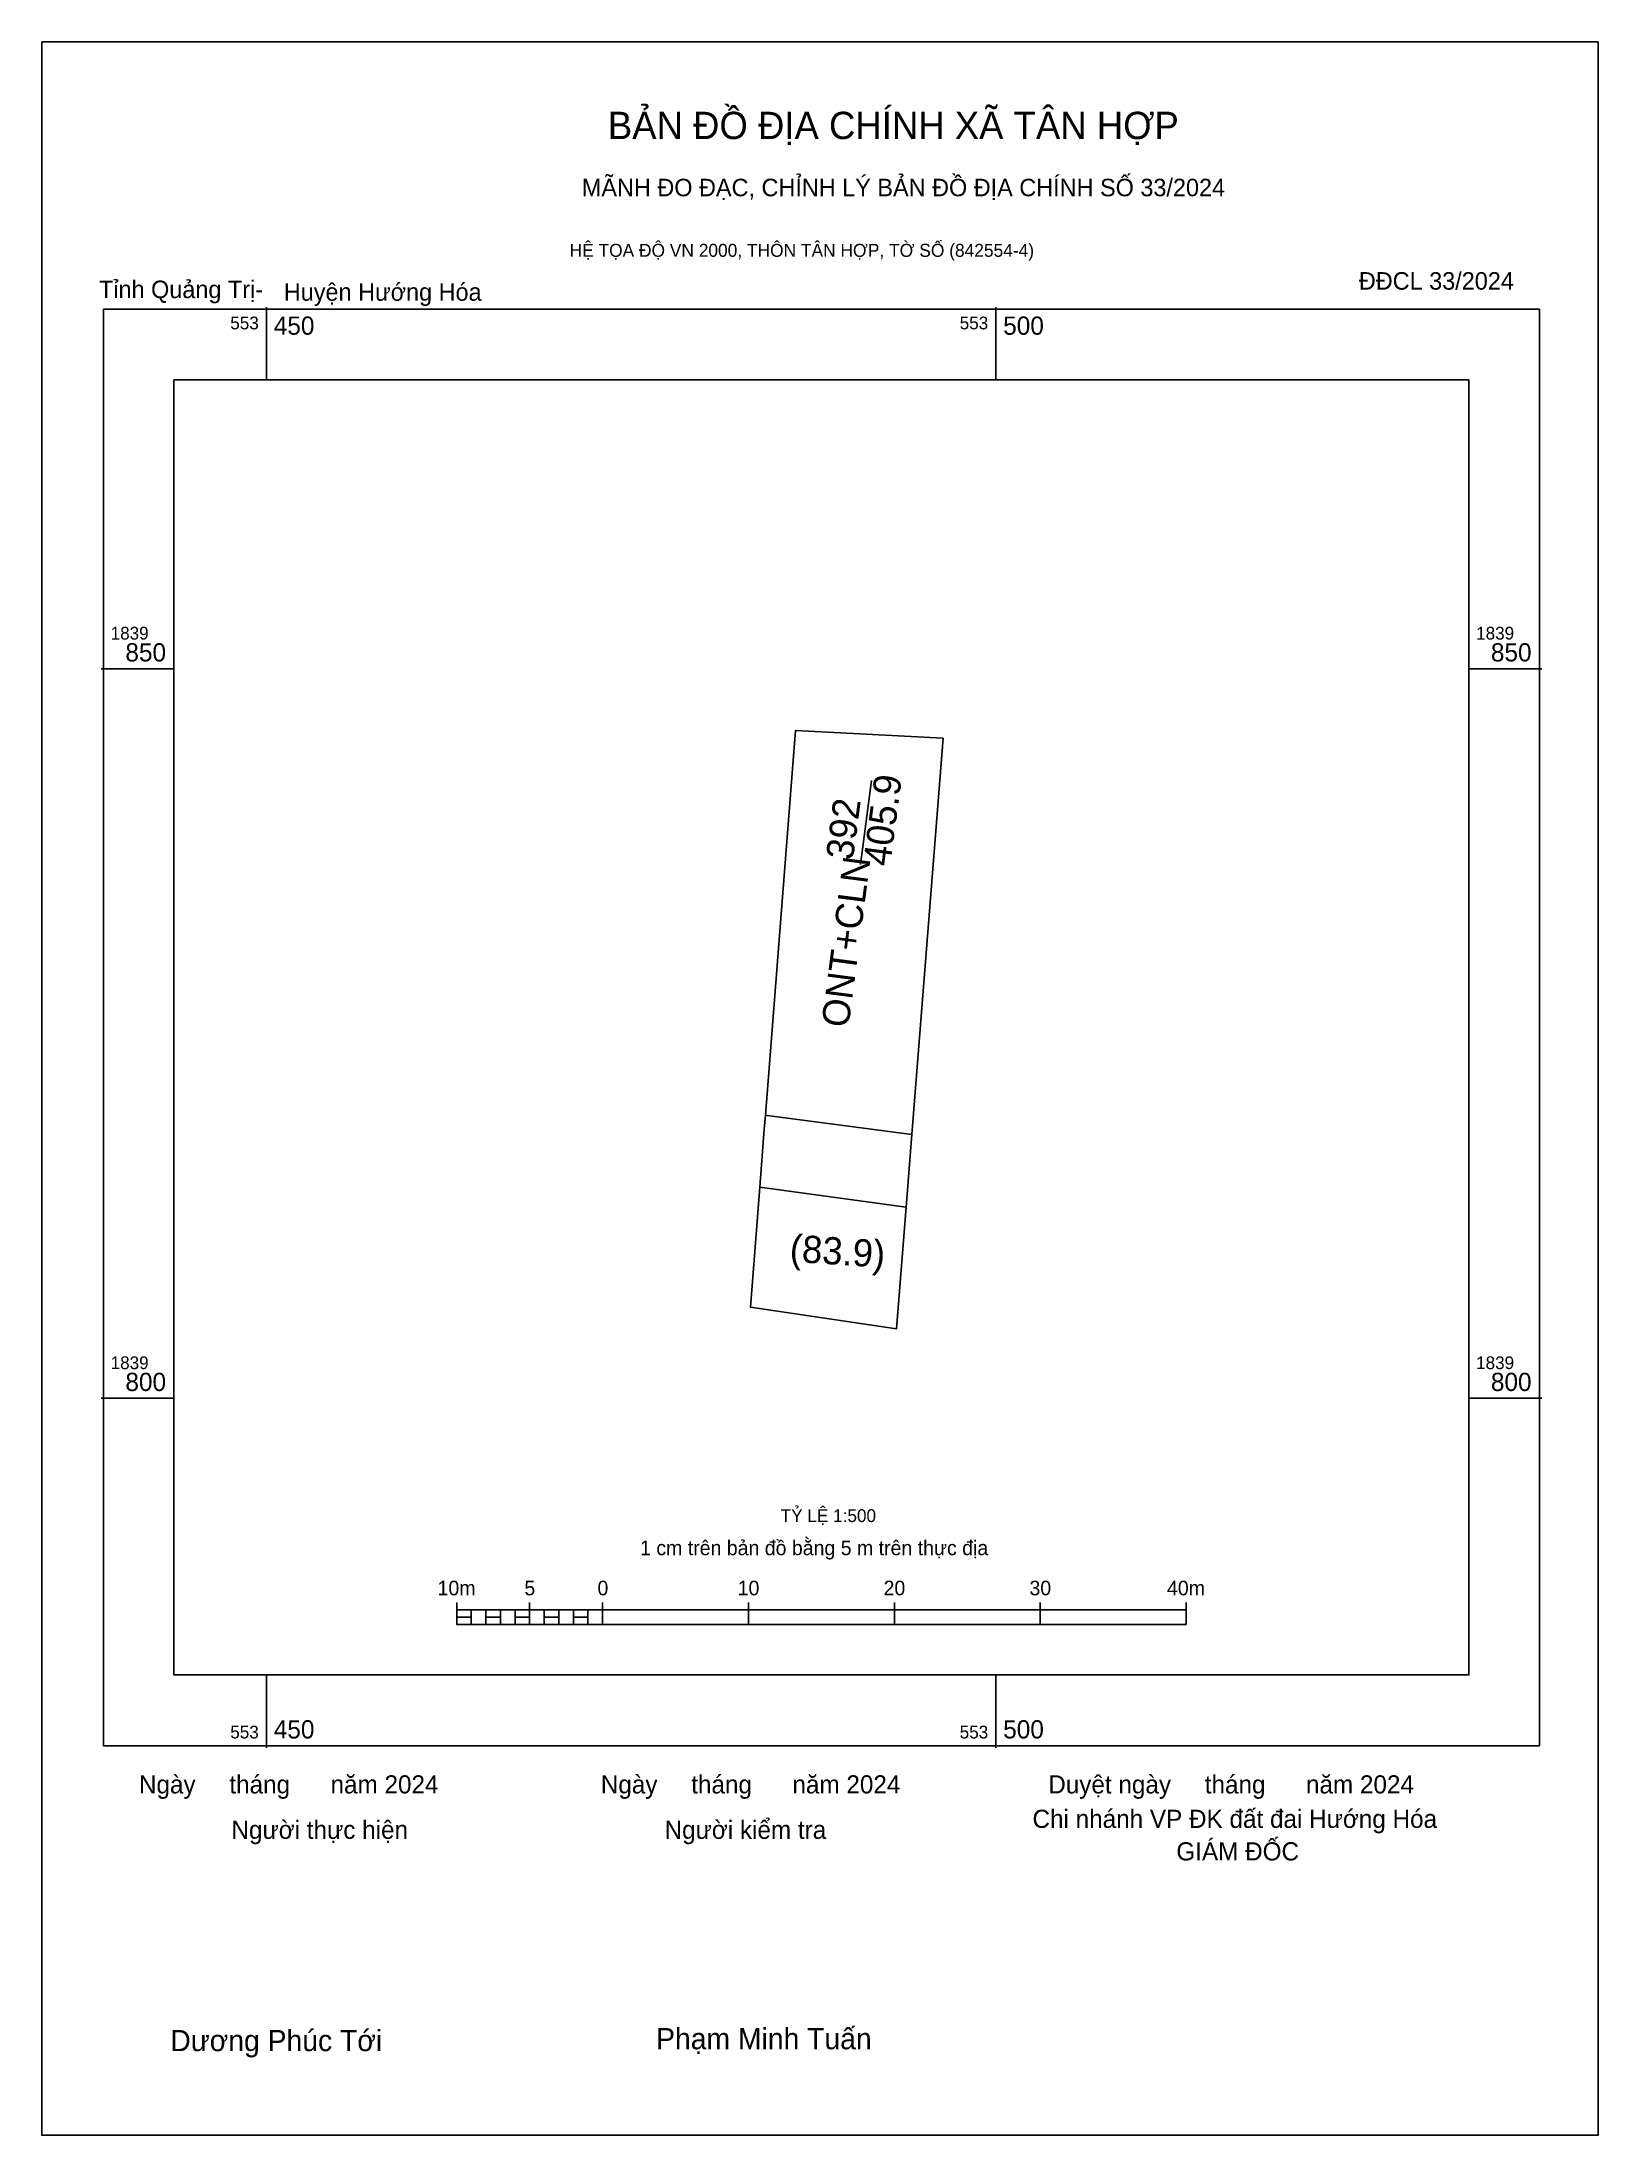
# Model space of a CAD drawing. Extents: x 553435 to 553541, y 1839750 to 1839893.
import ezdxf

# ---------------------------------------------------------------- set-up
doc = ezdxf.new("R2010")
doc.units = 0
for name, color, linetype in [('Level 10', 7, 'Continuous'), ('Level 13', 7, 'Continuous'), ('Level 15', 7, 'Continuous'), ('Level 50', 7, 'Continuous'), ('Level 6', 7, 'Continuous'), ('Level 62', 7, 'Continuous'), ('Level 63', 7, 'Continuous'), ('Level 9', 7, 'Continuous')]:
    doc.layers.add(name, color=color, linetype=linetype)

msp = doc.modelspace()

# ---------------------------------------------------------------- linework, layer by layer
at = {"layer": 'Level 10'}
msp.add_lwpolyline([(553496.38, 1839845.25), (553494.24, 1839818.07), (553484.33, 1839819.39), (553484.2, 1839819.41), (553486.27, 1839845.77)], close=True, dxfattribs=at)
for points in [[(553484.12, 1839818.45), (553484.2, 1839819.41)], [(553484.12, 1839818.45), (553483.81, 1839814.46), (553483.17, 1839806.24), (553493.19, 1839804.77), (553493.85, 1839813.09), (553494.24, 1839818.07)]]:
    msp.add_lwpolyline(points, dxfattribs=at)
at = {"layer": 'Level 13'}
msp.add_line((553490.72, 1839836.59), (553491.48, 1839842.34), dxfattribs=at)
at = {"layer": 'Level 15'}
msp.add_lwpolyline([(553434.6, 1839892.96), (553541.28, 1839892.96), (553541.28, 1839749.5), (553434.6, 1839749.5)], close=True, dxfattribs=at)
at = {"layer": 'Level 50'}
msp.add_line((553493.85, 1839813.09), (553483.81, 1839814.46), dxfattribs=at)
at = {"layer": 'Level 62'}
msp.add_lwpolyline([(553443.66, 1839869.79), (553532.42, 1839869.79), (553532.42, 1839781.04), (553443.66, 1839781.04)], close=True, dxfattribs=at)
at = {"layer": 'Level 63'}
for p, q in [((553450, 1839874.79), (553450, 1839869.79)), ((553500, 1839874.79), (553500, 1839869.79)), ((553438.66, 1839850), (553443.66, 1839850)), ((553532.42, 1839850), (553537.42, 1839850)), ((553438.66, 1839800), (553443.66, 1839800)), ((553532.42, 1839800), (553537.42, 1839800)), ((553463.04, 1839786), (553463.04, 1839784.5)), ((553463.04, 1839785.5), (553513.04, 1839785.5)), ((553464.04, 1839785.5), (553464.04, 1839784.5)), ((553465.04, 1839785.5), (553465.04, 1839784.5)), ((553466.04, 1839785.5), (553466.04, 1839784.5)), ((553467.04, 1839785.5), (553467.04, 1839784.5)), ((553468.04, 1839786), (553468.04, 1839784.5)), ((553468.04, 1839785.5), (553468.04, 1839784.5)), ((553469.04, 1839785.5), (553469.04, 1839784.5)), ((553470.04, 1839785.5), (553470.04, 1839784.5)), ((553471.04, 1839785.5), (553471.04, 1839784.5)), ((553472.04, 1839785.5), (553472.04, 1839784.5)), ((553473.04, 1839786), (553473.04, 1839784.5)), ((553473.04, 1839785.5), (553473.04, 1839784.5)), ((553483.04, 1839786), (553483.04, 1839784.5)), ((553493.04, 1839786), (553493.04, 1839784.5)), ((553503.04, 1839786), (553503.04, 1839784.5)), ((553513.04, 1839786), (553513.04, 1839784.5)), ((553463.04, 1839784.5), (553513.04, 1839784.5)), ((553450, 1839781.04), (553450, 1839776.04)), ((553500, 1839781.04), (553500, 1839776.04))]:
    msp.add_line(p, q, dxfattribs=at)
for points in [[(553438.82, 1839874.64), (553537.26, 1839874.64), (553537.26, 1839776.19), (553438.82, 1839776.19)], [(553463.04, 1839785), (553464.04, 1839785), (553464.04, 1839784.5), (553463.04, 1839784.5)], [(553463.04, 1839785), (553464.04, 1839785), (553464.04, 1839784.5), (553463.04, 1839784.5)], [(553465.04, 1839785), (553466.04, 1839785), (553466.04, 1839784.5), (553465.04, 1839784.5)], [(553467.04, 1839785), (553468.04, 1839785), (553468.04, 1839784.5), (553467.04, 1839784.5)], [(553469.04, 1839785), (553470.04, 1839785), (553470.04, 1839784.5), (553469.04, 1839784.5)], [(553471.04, 1839785), (553472.04, 1839785), (553472.04, 1839784.5), (553471.04, 1839784.5)]]:
    msp.add_lwpolyline(points, close=True, dxfattribs=at)

# ---------------------------------------------------------------- texts
at = {"layer": 'Level 13'}
for s, p in [('405.9', (553492.75, 1839836.41)), ('392', (553490.2, 1839836.84)), ('ONT+CLN', (553489.89, 1839825.35))]:
    msp.add_text(s, height=1.87, rotation=82.5402, dxfattribs=at).set_placement(p)
at = {"layer": 'Level 50'}
msp.add_text('(83.9)', height=1.87, rotation=356.1766, dxfattribs=at).set_placement((553485.83, 1839809.37))
at = {"layer": 'Level 6'}
msp.add_text('TỶ LỆ 1:500', height=0.879, dxfattribs=at).set_placement((553485.25, 1839791.52))
at = {"layer": 'Level 63'}
for s, height, p in [('BẢN ĐỒ ĐỊA CHÍNH XÃ TÂN HỢP', 1.8718, (553473.4, 1839886.3)), ('MÃNH ĐO ĐẠC, CHỈNH LÝ BẢN ĐỒ ĐỊA CHÍNH SỐ 33/2024', 1.2011, (553471.62, 1839882.38)), ('HỆ TỌA ĐỘ VN 2000, THÔN TÂN HỢP, TỜ SỐ (842554-4)', 0.8891, (553470.78, 1839878.23)), ('553', 0.875, (553447.52, 1839873.26)), ('450', 1.25, (553450.5, 1839872.89)), ('553', 0.875, (553497.52, 1839873.26)), ('500', 1.25, (553500.5, 1839872.89)), ('1839', 0.875, (553439.32, 1839852)), ('1839', 0.875, (553532.92, 1839852)), ('850', 1.25, (553440.33, 1839850.5)), ('850', 1.25, (553533.93, 1839850.5)), ('1839', 0.875, (553439.32, 1839802)), ('1839', 0.875, (553532.92, 1839802)), ('800', 1.25, (553440.33, 1839800.5)), ('800', 1.25, (553533.93, 1839800.5)), ('1 cm trên bản đồ bằng 5 m trên thực địa', 1, (553475.61, 1839789.25)), ('10m', 1, (553461.73, 1839786.5)), ('5', 1, (553467.68, 1839786.5)), ('0', 1, (553472.69, 1839786.5)), ('10', 1, (553482.3, 1839786.5)), ('20', 1, (553492.3, 1839786.5)), ('30', 1, (553502.3, 1839786.5)), ('40m', 1, (553511.73, 1839786.5)), ('553', 0.875, (553447.52, 1839776.69)), ('450', 1.25, (553450.5, 1839776.69)), ('553', 0.875, (553497.52, 1839776.69)), ('500', 1.25, (553500.5, 1839776.69)), ('Ngày     tháng      năm 2024', 1.2442, (553441.26, 1839772.92)), ('Ngày     tháng      năm 2024', 1.2442, (553472.92, 1839772.92)), ('Duyệt ngày     tháng      năm 2024', 1.2442, (553503.59, 1839772.92)), ('Chi nhánh VP ĐK đất đai Hướng Hóa', 1.2442, (553502.51, 1839770.56)), ('Người thực hiện', 1.2442, (553447.6, 1839769.81)), ('Người kiểm tra', 1.2442, (553477.29, 1839769.81)), ('GIÁM ĐỐC', 1.244, (553512.37, 1839768.33)), ('Dương Phúc Tới', 1.4512, (553443.41, 1839755.26)), ('Phạm Minh Tuấn', 1.4512, (553476.71, 1839755.39))]:
    msp.add_text(s, height=height, dxfattribs=at).set_placement(p)
at = {"layer": 'Level 9'}
for s, p in [('Tỉnh Quảng Trị-', (553438.52, 1839875.4)), ('ĐĐCL 33/2024', (553524.88, 1839875.98)), ('Huyện Hướng Hóa', (553451.19, 1839875.22))]:
    msp.add_text(s, height=1.2011, dxfattribs=at).set_placement(p)

doc.saveas('drawing.dxf')
